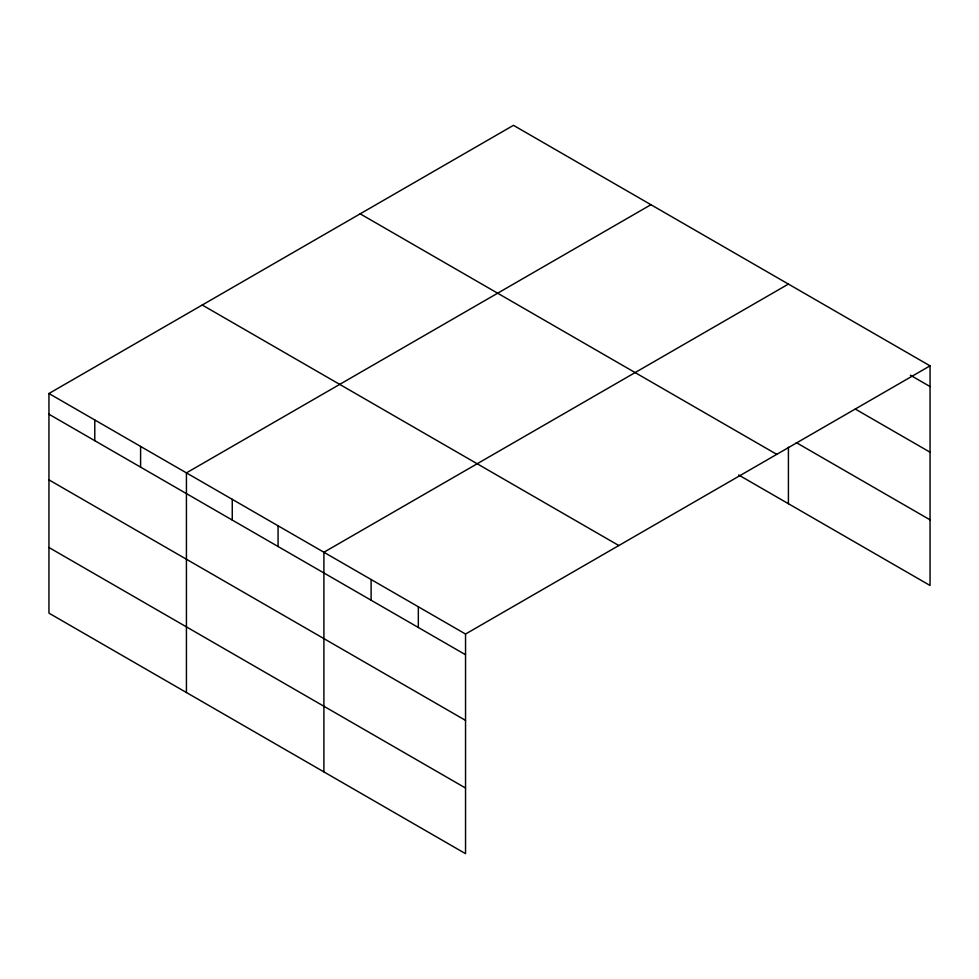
<?xml version="1.0" encoding="UTF-8"?>
<svg xmlns="http://www.w3.org/2000/svg" width="979" height="979" viewBox="0 0 979 979"><rect width="100%" height="100%" fill="white"/><g stroke="black" fill="none" stroke-linecap="round" stroke-linejoin="round"><path stroke-width="1.47" d="M930.05 365.852L513.461 125.336L48.95 393.509L48.95 613.148L465.539 853.664L465.539 634.037L930.05 365.852L930.05 585.479L738.655 474.986M650.937 204.709L186.426 472.881L186.426 692.52M788.413 284.081L323.902 552.254L323.902 771.893M910.372 375.202L930.05 386.558M855.291 409.051L930.05 452.2M796.282 442.606L930.05 519.837M360.174 213.838L776.763 454.354M202.237 305.02L618.826 545.536M48.95 393.509L465.539 634.037M48.95 414.227L465.539 654.743M48.95 479.869L465.539 720.385M48.95 547.506L465.539 788.022M788.413 447.219L788.413 503.708M418.327 606.772L418.327 627.478M371.114 579.519L371.114 600.225M278.073 525.796L278.073 546.502M232.256 499.339L232.256 520.045M140.597 446.424L140.597 467.13M94.779 419.967L94.779 440.685"/></g></svg>
